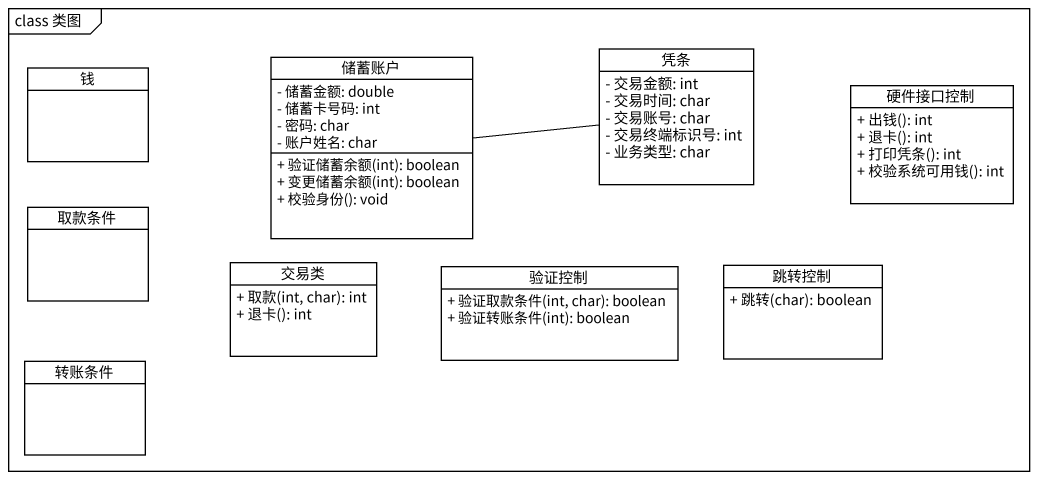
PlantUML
@startuml
mainframe class 类图
hide circle
hide empty members
skinparam classAttributeIconSize 0
class 钱
class 储蓄账户 {
  - 储蓄金额: double
  - 储蓄卡号码: int
  - 密码: char
  - 账户姓名: char
  + 验证储蓄余额(int): boolean
  + 变更储蓄余额(int): boolean
  + 校验身份(): void
}
class 凭条 {
  - 交易金额: int
  - 交易时间: char
  - 交易账号: char
  - 交易终端标识号: int
  - 业务类型: char
}
class 硬件接口控制 {
  + 出钱(): int
  + 退卡(): int
  + 打印凭条(): int
  + 校验系统可用钱(): int
}
class 取款条件
class 交易类 {
  + 取款(int, char): int
  + 退卡(): int
}
class 验证控制 {
  + 验证取款条件(int, char): boolean
  + 验证转账条件(int): boolean
}
class 跳转控制 {
  + 跳转(char): boolean
}
class 转账条件
储蓄账户 -right- 凭条
@enduml
